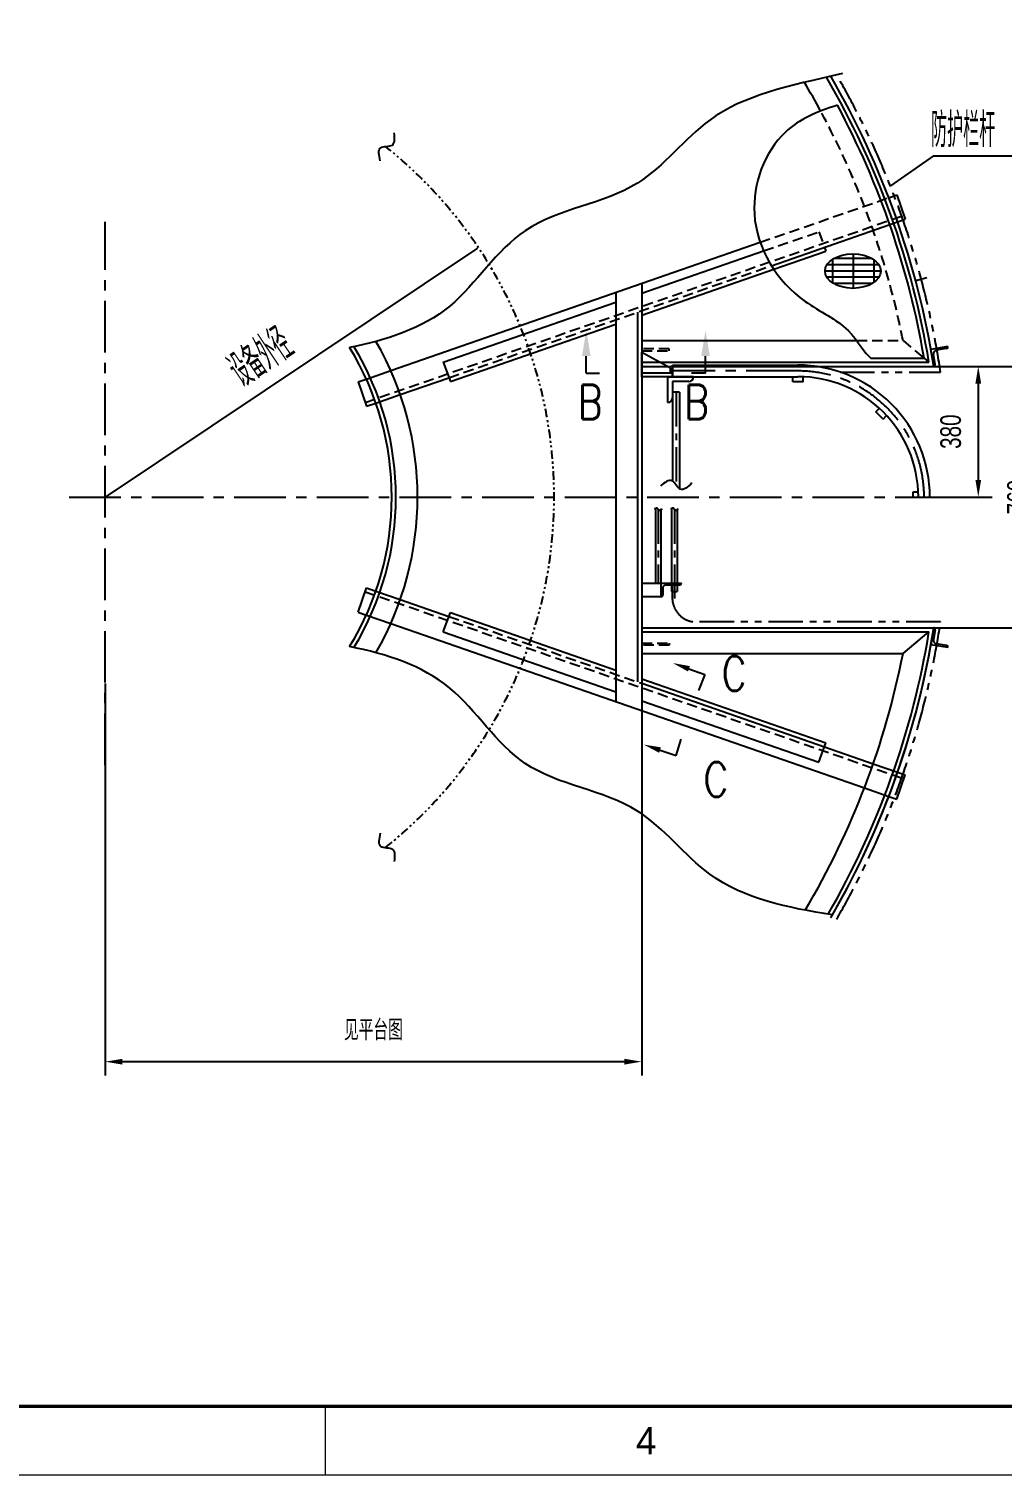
# Model space of a CAD drawing. Extents: x 148 to 221443, y -36682 to 6758.
# Drawn here: x 82768 to 85595, y -36682 to -32477 of the extents above; entities that cross this region are included whole.
import ezdxf
from ezdxf.enums import TextEntityAlignment as Align

# ---------------------------------------------------------------- set-up
doc = ezdxf.new("R2010")
doc.units = 0
doc.header["$LTSCALE"] = 10
doc.header["$MEASUREMENT"] = 0
for name, pattern in [('CENTERX2', [4, 2.5, -0.5, 0.5, -0.5]), ('HIDDENX2', [0.75, 0.5, -0.25]), ('PHANTOM', [2.5, 1.25, -0.25, 0.25, -0.25, 0.25, -0.25]), ('PHANTOMS8', [6.1, 2.5, -0.8, 0.6, -0.8, 0.6, -0.8])]:
    doc.linetypes.add(name, pattern=pattern)
for name, color, linetype in [('2', 4, 'Continuous'), ('3', 255, 'Continuous'), ('6', 4, 'PHANTOM'), ('9', 6, 'Continuous'), ('CENTER', 1, 'CENTERX2')]:
    doc.layers.add(name, color=color, linetype=linetype)
doc.layers.add('2（细实线）', color=3, linetype='Continuous', lineweight=20)
doc.layers.add('图框层', color=7, linetype='Continuous', lineweight=15)
doc.styles.add('HZ', font='ROMS.SHX', dxfattribs={"width": 0.75, "bigfont": 'GBCBIG.SHX'})
doc.styles.get("Standard").update_dxf_attribs({"font": 'wison_e.shx', "width": 0.75, "bigfont": 'wison_c.shx'})
doc.styles.add('XW', font='ROMANS.shx', dxfattribs={"width": 0.85})
doc.dimstyles.new('DIM1', dxfattribs={"dimscale": 20, "dimtxt": 3, "dimasz": 2.5, "dimexe": 2, "dimexo": 0, "dimgap": 1, "dimtad": 0, "dimdec": 0, "dimzin": 0, "dimdsep": 46, "dimtxsty": 'Standard', "dimcen": 2, "dimclrd": 3, "dimclre": 3, "dimclrt": 3, "dimadec": 0, "dimazin": 0, "dimtfac": 0.666667, "dimtdec": 0, "dimtofl": 0, "dimtmove": 2, "dimatfit": 1, "dimfxl": 2, "dimtvp": 1.333333, "dimtolj": 1, "dimtzin": 0, "dimarcsym": 0})
doc.dimstyles.new('DIM2', dxfattribs={"dimtxt": 3, "dimasz": 3, "dimexe": 2, "dimexo": 0, "dimgap": 1, "dimtad": 0, "dimzin": 0, "dimdsep": 46, "dimtxsty": 'Standard', "dimcen": 2, "dimse2": 1, "dimclrd": 7, "dimclre": 7, "dimclrt": 3, "dimadec": 0, "dimazin": 0, "dimtfac": 0.666667, "dimtofl": 0, "dimtmove": 2, "dimatfit": 3, "dimfxl": 1, "dimtvp": 1.333333, "dimtolj": 1, "dimtzin": 0, "dimarcsym": 0})

# ---------------------------------------------------------------- blocks, each defined once
blk = doc.blocks.new('*D1999')
at = {"layer": '3', "color": 3, "lineweight": -2, "ltscale": 5}
for p, q in [((85397, -33458.4), (85760.6, -33458.4)), ((85720.6, -33508.4), (85720.6, -34168.4)), ((85397, -34218.4), (85760.6, -34218.4))]:
    blk.add_line(p, q, dxfattribs=at)
at = {"layer": '3', "color": 3}
for points in [[(85729, -33508.4), (85712.3, -33508.4), (85720.6, -33458.4)], [(85712.3, -34168.4), (85729, -34168.4), (85720.6, -34218.4)]]:
    blk.add_solid(points, dxfattribs=at)
at = {"layer": 'Defpoints', "color": 0}
for p in [(85397, -33458.4), (85397, -34218.4), (85720.6, -34218.4)]:
    blk.add_point(p, dxfattribs=at)
at = {"layer": '3', "color": 3, "insert": (85640.6, -33838.4), "char_height": 60, "attachment_point": 5, "rotation": 90}
blk.add_mtext('\\A1;760', dxfattribs=at)
blk = doc.blocks.new('*D2001')
at = {"layer": '2', "color": 7, "lineweight": -2}
blk.add_line((84070.8, -33114.3), (82989.1, -33838.4), dxfattribs=at)
at = {"layer": '2', "color": 7}
blk.add_solid([(84071, -33114.7), (84070.5, -33113.9), (84073.2, -33112.6)], dxfattribs=at)
at = {"layer": 'Defpoints', "color": 0}
for p in [(84073.2, -33112.6), (82989.1, -33838.4)]:
    blk.add_point(p, dxfattribs=at)
at = {"layer": '2', "color": 3, "insert": (83454.8, -33435), "char_height": 3, "attachment_point": 5, "rotation": 33.8035}
blk.add_mtext('\\A1;l', dxfattribs=at)
blk = doc.blocks.new('*D2004')
at = {"layer": '3', "color": 3, "lineweight": -2, "ltscale": 5}
for p, q in [((82989.1, -34380.1), (82989.1, -35520.2)), ((84548.1, -34459.5), (84548.1, -35520.2)), ((84498.1, -35480.2), (83039.1, -35480.2))]:
    blk.add_line(p, q, dxfattribs=at)
at = {"layer": '3', "color": 3}
for points in [[(83039.1, -35471.9), (83039.1, -35488.6), (82989.1, -35480.2)], [(84498.1, -35488.6), (84498.1, -35471.9), (84548.1, -35480.2)]]:
    blk.add_solid(points, dxfattribs=at)
at = {"layer": 'Defpoints', "color": 0}
for p in [(82989.1, -34380.1), (84548.1, -34459.5), (82989.1, -35480.2)]:
    blk.add_point(p, dxfattribs=at)
at = {"layer": '3', "color": 3, "insert": (83768.6, -35388.4), "char_height": 60, "attachment_point": 5}
blk.add_mtext('\\A1;见平台图', dxfattribs=at)
blk = doc.blocks.new('*D2010')
at = {"layer": '3', "color": 3, "lineweight": -2, "ltscale": 5}
for p, q in [((85397, -33458.4), (85566.3, -33458.4)), ((85526.3, -33508.4), (85526.3, -33788.4)), ((85397, -33838.4), (85566.3, -33838.4))]:
    blk.add_line(p, q, dxfattribs=at)
at = {"layer": '3', "color": 3}
for points in [[(85534.6, -33508.4), (85517.9, -33508.4), (85526.3, -33458.4)], [(85517.9, -33788.4), (85534.6, -33788.4), (85526.3, -33838.4)]]:
    blk.add_solid(points, dxfattribs=at)
at = {"layer": 'Defpoints', "color": 0}
for p in [(85397, -33458.4), (85397, -33838.4), (85526.3, -33838.4)]:
    blk.add_point(p, dxfattribs=at)
at = {"layer": '3', "color": 3, "insert": (85446.3, -33648.4), "char_height": 60, "attachment_point": 5, "rotation": 90}
blk.add_mtext('\\A1;380', dxfattribs=at)
blk = doc.blocks.new('a2')
blk.add_line((15615.59, 9706.74), (15615.59, 9716.74))
at = {"layer": '图框层', "ltscale": 10}
blk.add_lwpolyline([(15311.09, 10126.74), (15905.09, 10126.74), (15905.09, 9706.74), (15311.09, 9706.74)], close=True, dxfattribs=at)
at = {"layer": '图框层', "ltscale": 10, "const_width": 0.5}
blk.add_lwpolyline([(15336.09, 10116.74), (15895.09, 10116.74), (15895.09, 9716.74), (15336.09, 9716.74)], close=True, dxfattribs=at)
at = {"style": 'HZ'}
blk.add_text('4', height=4, dxfattribs=at).set_placement((15662.17, 9711.74), align=Align.MIDDLE)

msp = doc.modelspace()

# ---------------------------------------------------------------- linework, layer by layer
for p, q in [((85266.0976, -32967.9678), (85289.1478, -32959.9595)), ((85289.1478, -32959.9595), (85313.7617, -33030.8055)), ((85291.8015, -33038.4351), (85313.7617, -33030.8055)), ((83819.1375, -33470.6812), (84892.5029, -33097.7647)), ((84548.1376, -33245.9898), (84902.4669, -33122.8861)), ((84548.1376, -33309.5078), (84932.0245, -33176.135)), ((84548.1376, -33217.4067), (84548.1376, -34459.485)), ((85376.8345, -33201.0664), (85344.3457, -33209.739)), ((84473.1376, -33243.4637), (84473.1376, -34433.4279)), ((83971.5927, -33446.2972), (84473.1376, -33272.0468)), ((83992.2487, -33502.6387), (84473.1376, -33335.5648)), ((84548.1376, -33383.4458), (85172.9763, -33383.4458)), ((84548.1376, -33488.4458), (84548.1376, -33417.109)), ((85438.1479, -33400.8179), (85388.8417, -33409.1183)), ((85397.1421, -33458.4245), (85388.8417, -33409.1183)), ((85401.2427, -33452.6639), (85396.2624, -33423.0801)), ((85434.0473, -33406.5786), (85404.4636, -33411.5588)), ((83971.5927, -33446.2972), (83992.2487, -33502.6387)), ((84548.1376, -33446.4458), (85382.9322, -33446.4458)), ((84548.1376, -33458.4458), (84638.1376, -33458.4458)), ((84632.1372, -33463.4458), (84622.8039, -33458.4458)), ((84632.1372, -33478.4458), (84632.1372, -33463.4458)), ((84638.1376, -33488.4458), (84638.1376, -33454.9458)), ((84638.1376, -33454.9458), (84638.1376, -33488.4458)), ((84638.1376, -33454.9458), (85002.0631, -33454.9458)), ((85053.8235, -33458.4458), (85397.0157, -33458.4458)), ((85214.4293, -33434.4458), (85368.7654, -33434.4458)), ((85368.7655, -33434.4458), (85382.9322, -33446.4458)), ((83724.0366, -33503.7218), (83748.011, -33495.3924)), ((83724.0366, -33503.7218), (83748.6505, -33574.5678)), ((83846.6828, -33540.5087), (83988.0991, -33491.3768)), ((84638.1376, -33478.4458), (84548.1376, -33478.4458)), ((84699.1376, -33488.4458), (84548.1376, -33488.4458)), ((84624.1376, -33563.4458), (84624.1376, -33488.4458)), ((84624.1376, -33488.4458), (84985.9275, -33488.4458)), ((84638.1376, -33488.4458), (85002.0631, -33488.4458)), ((84638.1376, -33502.4458), (84638.1376, -33792.6293)), ((84678.1376, -33502.4458), (84638.1376, -33502.4458)), ((84685.1376, -33502.4458), (84678.1376, -33502.4458)), ((84987.0631, -33503.4602), (84987.0631, -33488.4458)), ((85017.0631, -33503.4602), (84987.0631, -33503.4602)), ((85017.0631, -33503.4602), (85017.0631, -33488.7744)), ((84658.1376, -33533.3029), (84638.1376, -33533.3029)), ((84658.1376, -33533.3029), (84658.1376, -33814.6497)), ((83748.6505, -33574.5678), (83775.8368, -33565.1225)), ((85228.2975, -33590.8972), (85238.9143, -33580.2804)), ((85249.5107, -33612.1104), (85228.2975, -33590.8972)), ((85249.5107, -33612.1104), (85259.8951, -33601.726)), ((85337.0487, -33838.4458), (85337.0487, -33823.303)), ((85337.0487, -33823.303), (85351.7354, -33823.303)), ((84588.1376, -33871.756), (84588.1376, -34088.4458)), ((84604.1376, -33875.2002), (84604.1376, -34113.4458)), ((84635.1376, -33871.756), (84635.1376, -34088.4458)), ((84651.1376, -33875.2002), (84651.1376, -34088.4458)), ((83724.0366, -34173.1698), (83748.6505, -34102.3238)), ((83748.6505, -34102.3238), (83775.8368, -34111.7691)), ((84548.1376, -34088.4458), (84604.1376, -34088.4458)), ((84604.1376, -34088.4458), (84604.1376, -34128.4458)), ((84604.1376, -34088.4458), (84664.1376, -34088.4458)), ((84619.1376, -34093.4458), (84659.1376, -34093.4458)), ((84635.1376, -34093.4458), (84635.1376, -34113.4458)), ((84651.1376, -34093.4458), (84651.1376, -34113.4458)), ((83846.6828, -34136.3829), (83988.1175, -34185.5212)), ((84604.1376, -34128.4458), (84548.1376, -34128.4458)), ((84609.1376, -34103.4458), (84609.1376, -34123.4458)), ((84635.1376, -34113.4458), (84651.1376, -34113.4458)), ((83724.0366, -34173.1698), (83748.011, -34181.4992)), ((83971.5927, -34230.5945), (83992.2487, -34174.2529)), ((83992.2487, -34174.2529), (84473.1376, -34341.3268)), ((83819.1375, -34206.2105), (85195.2169, -34684.298)), ((84548.1376, -34218.4458), (85397.0157, -34218.4458)), ((85053.8235, -34218.4458), (85397.0157, -34218.4458)), ((85397.1421, -34218.4671), (85388.8417, -34267.7733)), ((85401.2427, -34224.2278), (85396.2624, -34253.8115)), ((83971.5927, -34230.5945), (84473.1376, -34404.8448)), ((84548.1376, -34230.4458), (85382.9322, -34230.4458)), ((85307.5908, -34293.4458), (85382.9322, -34230.4458)), ((85438.1479, -34276.0737), (85388.8417, -34267.7733)), ((85434.0473, -34270.313), (85404.4636, -34265.3328)), ((84548.1376, -34293.4458), (85307.5908, -34293.4458)), ((84548.1376, -34367.3838), (85083.1709, -34553.269)), ((84548.1376, -34430.9019), (85063.0187, -34609.7856)), ((85063.0187, -34609.7856), (85083.1709, -34553.269)), ((85079.1405, -34564.5723), (85220.9555, -34613.8427)), ((85289.1478, -34716.9321), (85313.7617, -34646.0861)), ((85291.8014, -34638.4565), (85313.7617, -34646.0861)), ((85266.1095, -34708.928), (85289.1478, -34716.9321))]:
    msp.add_line(p, q)
for centre, radius, start, end in [((82989.1303, -33838.4458), 2425.6858, 9.2999979, 30.2175937), ((82989.1303, -33838.4458), 2437.6858, 8.9681592, 30.1306168), ((82989.1303, -33838.4458), 2362.6858, 28.3641479, 30.6832172), ((82989.1303, -33838.4458), 2413.6858, 9.6354559, 28.1693588), ((82989.1303, -33838.4458), 907.8341, 330.0857792, 29.9142208), ((82989.1303, -33838.4458), 832.8341, 328.5398872, 31.4601128), ((82989.1303, -33838.4458), 844.8341, 328.8281988, 31.1718012), ((85406.1237, -33421.4201), 10, 99.5557737, 189.5557737), ((85433.2173, -33401.648), 5, 279.5557737, 9.5557737), ((85002.1345, -33838.3744), 383.4286, 359.9893283, 90.0106715), ((85396.312, -33453.4939), 5, 279.5557737, 9.5557737), ((84685.1376, -33488.4458), 14, 270, 0), ((85002.0631, -33838.4458), 350, 0, 90), ((84624.1376, -33549.4458), 14, 270, 0), ((84619.1376, -34103.4458), 10, 90, 180), ((84659.1376, -34088.4458), 5, 270, 360), ((84604.1376, -34123.4458), 5, 270, 360), ((82989.1303, -33838.4458), 2437.6858, 329.8693832, 351.0318408), ((82989.1303, -33838.4458), 2437.6858, 330.1091576, 351.0318408), ((85396.312, -34223.3977), 5, 350.4442263, 80.4442263), ((82989.1303, -33838.4458), 2425.6858, 330.0012019, 350.7000021), ((85406.1237, -34255.4716), 10, 170.4442263, 260.4442263), ((85433.2173, -34275.2437), 5, 350.4442263, 80.4442263), ((82989.1303, -33838.4458), 2362.6858, 329.4387682, 348.8967604)]:
    msp.add_arc(centre, radius, start, end)
at = {"layer": '2'}
for p, q in [((85395.6726, -32846.0379), (85270.7273, -32933.5256)), ((85395.6726, -32846.0379), (85653.1252, -32846.0379)), ((84386.3933, -33478.4458), (84387.1648, -33428.6308)), ((84733.5974, -33478.4458), (84733.5974, -33428.6308)), ((84685.5429, -34337.8899), (84732.1286, -34354.5127)), ((84601.5046, -34574.1601), (84648.3616, -34590.0019))]:
    msp.add_line(p, q, dxfattribs=at)
at = {"layer": '2', "color": 7}
for p, q in [((85163.0049, -33130.9377), (85163.0049, -33231.5578)), ((85237.2601, -33163.2477), (85086.4705, -33163.2477)), ((85103.0049, -33146.8079), (85103.0049, -33215.6876)), ((85218.2707, -33145.2477), (85105.4599, -33145.2477)), ((85223.0049, -33148.3862), (85223.0049, -33214.1093)), ((85242.6034, -33181.2477), (85081.1271, -33181.2477)), ((85237.2601, -33199.2477), (85086.4705, -33199.2477)), ((85218.2707, -33217.2477), (85105.4599, -33217.2477)), ((84386.3933, -33478.4458), (84425.9117, -33478.4458)), ((84733.5974, -33478.4458), (84693.3073, -33478.4458)), ((84732.1286, -34354.5127), (84713.7147, -34400.5059)), ((84648.3616, -34590.0019), (84662.4308, -34542.4992))]:
    msp.add_line(p, q, dxfattribs=at)
at = {"layer": '2', "linetype": 'PHANTOMS8'}
msp.add_arc((82989.1303, -33838.4458), 1304.6696, 308.6219725, 51.3780275, dxfattribs=at)
at = {"layer": '2'}
for points in [[(84374.6648, -33428.6308), (84399.6648, -33428.6308), (84387.1648, -33353.6308)], [(84746.0974, -33428.6308), (84721.0974, -33428.6308), (84733.5974, -33353.6308)], [(84682.7423, -34345.7385), (84688.3434, -34330.0412), (84638.451, -34321.0865)], [(84604.1735, -34566.2658), (84598.8356, -34582.0545), (84554.1384, -34558.1462)]]:
    msp.add_solid(points, dxfattribs=at)
at = {"layer": '3', "linetype": 'HIDDENX2', "ltscale": 6}
for p, q in [((84892.5029, -33097.7647), (85266.0976, -32967.9678)), ((83744.7123, -33563.2324), (85309.8234, -33019.4701)), ((84902.4669, -33122.8861), (85063.0187, -33067.106)), ((85063.0187, -33067.106), (85083.1709, -33123.6226)), ((83988.0991, -33491.3768), (84925.2924, -33165.7703)), ((85172.9763, -33383.4458), (85307.5908, -33383.4458)), ((85307.5908, -33383.4458), (85368.7655, -33434.4458)), ((84628.1376, -33407.4458), (84548.1376, -33407.4458)), ((84548.1376, -33413.4458), (84628.1376, -33413.4458)), ((84628.1376, -33413.4458), (84628.1376, -33407.4458)), ((83744.7123, -34113.6592), (85309.8234, -34657.4215)), ((83988.1175, -34185.5212), (84548.1376, -34380.0874)), ((84548.1376, -34263.4458), (84628.1376, -34263.4458)), ((84628.1376, -34269.4458), (84548.1376, -34269.4458))]:
    msp.add_line(p, q, dxfattribs=at)
at = {"layer": '3', "ltscale": 6}
for p, q in [((84925.2924, -33165.7703), (85291.8015, -33038.4351)), ((84932.0245, -33176.135), (85083.1709, -33123.6226)), ((84536.1376, -33300.9733), (84536.1376, -34375.9183)), ((84622.8039, -33458.4458), (84548.1376, -33418.4458)), ((83748.0264, -33495.3871), (83819.1375, -33470.6812)), ((84638.1376, -33458.4458), (85053.8235, -33458.4458)), ((83775.8368, -33565.1225), (83846.6828, -33540.5087)), ((83775.8368, -34111.7691), (83846.6828, -34136.3829)), ((83748.0264, -34181.5046), (83819.1375, -34206.2105)), ((84628.1376, -34263.4458), (84628.1376, -34269.4458)), ((84548.1376, -34380.0874), (85079.1405, -34564.5723)), ((85220.9555, -34613.8427), (85291.8015, -34638.4566)), ((85195.2169, -34684.298), (85266.0976, -34708.9238))]:
    msp.add_line(p, q, dxfattribs=at)
at = {"layer": '3', "linetype": 'HIDDENX2', "ltscale": 6}
msp.add_arc((82989.1303, -33838.4458), 2362.6858, 11.1032396, 28.3641479, dxfattribs=at)
at = {"layer": '6', "ltscale": 8}
for p, q in [((85125.093, -33475.1958), (85416.6012, -33475.1958)), ((85416.6012, -34201.6958), (84707.0358, -34201.6958))]:
    msp.add_line(p, q, dxfattribs=at)
at = {"layer": '6', "ltscale": 6}
msp.add_line((84637.0358, -34093.4458), (84637.0358, -34131.6958), dxfattribs=at)
at = {"layer": '6', "ltscale": 8}
for centre, radius, start, end in [((82989.1303, -33838.4458), 2454.499, 8.5106672, 30.0103685), ((84707.0358, -34131.6958), 70, 180, 270), ((82989.1303, -33838.4458), 2454.499, 329.9896315, 351.4893328)]:
    msp.add_arc(centre, radius, start, end, dxfattribs=at)
at = {"layer": '9', "color": 3}
msp.add_ellipse((85161.8653, -33181.2477), major_axis=(-80.7382, 0), ratio=0.623188198, dxfattribs=at)
at = {"layer": '9'}
for points, knots in [([(85131.6678, -32606.8139), (84972.7162, -32644.1195), (84751.5185, -32687.776), (84539.5552, -32978.725), (84190.99, -33009.0855), (84009.4837, -33318.6531), (83807.7524, -33381.3304), (83699.5409, -33403.7856)], [40.048611627, 40.048611627, 40.048611627, 40.048611627, 417.169791614, 695.973120775, 1050.569668956, 1360.321122972, 1679.005858681, 1679.005858681, 1679.005858681, 1679.005858681]), ([(85116.9296, -32698.9945), (85059.9547, -32716.733), (84928.0718, -32771.8288), (84830.7703, -33035.0525), (84971.2836, -33259.7937), (85155.3628, -33337.5438), (85196.9434, -33423.315), (85214.4293, -33434.4458)], [67.083129791, 67.083129791, 67.083129791, 67.083129791, 240.147168347, 493.293419606, 787.647687517, 938.920857196, 1067.976504952, 1067.976504952, 1067.976504952, 1067.976504952]), ([(85102.5464, -35053.2645), (84972.7162, -35032.7721), (84751.5185, -34989.1156), (84539.5552, -34698.1666), (84190.99, -34667.8061), (84009.4837, -34358.2385), (83807.7524, -34295.5613), (83699.5409, -34273.106)], [40.048611627, 40.048611627, 40.048611627, 40.048611627, 417.169791614, 695.973120775, 1050.569668956, 1360.321122972, 1679.005858681, 1679.005858681, 1679.005858681, 1679.005858681])]:
    msp.add_open_spline(points, degree=3, knots=knots, dxfattribs=at)
for points in [[(83788.2471, -32861.2129), (83789.9358, -32822.6908), (83823.5757, -32814.8492), (83829.1358, -32779.1586)], [(84694.0643, -33797.1694), (84660.3887, -33815.9514), (84636.0574, -33791.4337), (84602.7599, -33805.4341)], [(84607.3831, -33872.2494), (84598.9642, -33876.9449), (84592.8813, -33870.8155), (84584.557, -33874.3156)], [(84654.3831, -33872.2494), (84645.9642, -33876.9449), (84639.8813, -33870.8155), (84631.557, -33874.3156)], [(83788.2471, -34815.6787), (83789.9358, -34854.2008), (83823.5757, -34862.0424), (83829.1358, -34897.733)]]:
    msp.add_spline(points, degree=3, dxfattribs=at)
at = {"layer": 'CENTER', "ltscale": 6}
for p, q in [((82989.1303, -34618.0978), (82989.1303, -33037.8603)), ((85002.0631, -33471.6958), (84638.1376, -33471.6958)), ((82884.3719, -33838.4458), (85478.8718, -33838.4458))]:
    msp.add_line(p, q, dxfattribs=at)
at = {"layer": 'CENTER', "ltscale": 4}
for p, q in [((84648.1376, -33533.3029), (84648.1376, -33803.5111)), ((84596.1376, -33874.147), (84596.1376, -34088.4458)), ((84643.1376, -33874.147), (84643.1376, -34133.832))]:
    msp.add_line(p, q, dxfattribs=at)
at = {"layer": 'CENTER', "ltscale": 6}
msp.add_arc((85002.0631, -33838.4458), 366.75, 0, 90, dxfattribs=at)

# ---------------------------------------------------------------- block references
at = {"layer": '2（细实线）', "xscale": 20, "yscale": 20, "zscale": 20}
msp.add_blockref('a2', (-228682.2006, -230817.0901), dxfattribs=at)

# ---------------------------------------------------------------- texts
at = {"layer": '2', "style": 'HZ', "width": 0.65}
msp.add_text('防护栏杆', height=100, dxfattribs=at).set_placement((85388.6468, -32821.0076))
msp.add_text('设备外径', height=100, rotation=33.8035292, dxfattribs=at).set_placement((83390.2767, -33524.3882))
at = {"layer": '2', "style": 'XW', "width": 0.8}
for s, p in [('B', (84434.1464, -33562.3507)), ('B', (84743.6999, -33561.8165)), ('C', (84852.4847, -34351.5481)), ('C', (84799.6227, -34659.6316))]:
    msp.add_text(s, height=100, dxfattribs=at).set_placement(p, align=Align.MIDDLE_RIGHT)

# ---------------------------------------------------------------- dimensions: what is measured, and where the dimension line sits
at = {"layer": '2'}
dim = msp.add_radius_dim(center=(82989.1303, -33838.4458), mpoint=(84073.2458, -33112.597), text='l', dimstyle='DIM2', dxfattribs=at)
dim.commit()
dim.dimension.update_dxf_attribs({"geometry": '*D2001', "text_midpoint": (83454.7758, -33435.0462), "dimtype": 164})
at = {"layer": '3', "ltscale": 5}
for base, p2, picture, middle in [((85720.6352, -34218.4458), (85397.0157, -34218.4458), '*D1999', (85640.6352, -33838.4458)), ((85526.2784, -33838.4458), (85397.0157, -33838.4458), '*D2010', (85446.2784, -33648.4458))]:
    dim = msp.add_linear_dim(base=base, p1=(85397.0157, -33458.4458), p2=p2, angle=90, dimstyle='DIM1', dxfattribs=at)
    dim.commit()
    dim.dimension.update_dxf_attribs({"geometry": picture, "text_midpoint": middle})
dim = msp.add_linear_dim(base=(82989.1303, -35480.2484), p1=(84548.1376, -34459.485), p2=(82989.1303, -34380.0874), text='见平台图', dimstyle='DIM1', dxfattribs=at)
dim.commit()
dim.dimension.update_dxf_attribs({"geometry": '*D2004', "text_midpoint": (83768.6339, -35388.3966)})

doc.saveas('drawing.dxf')
